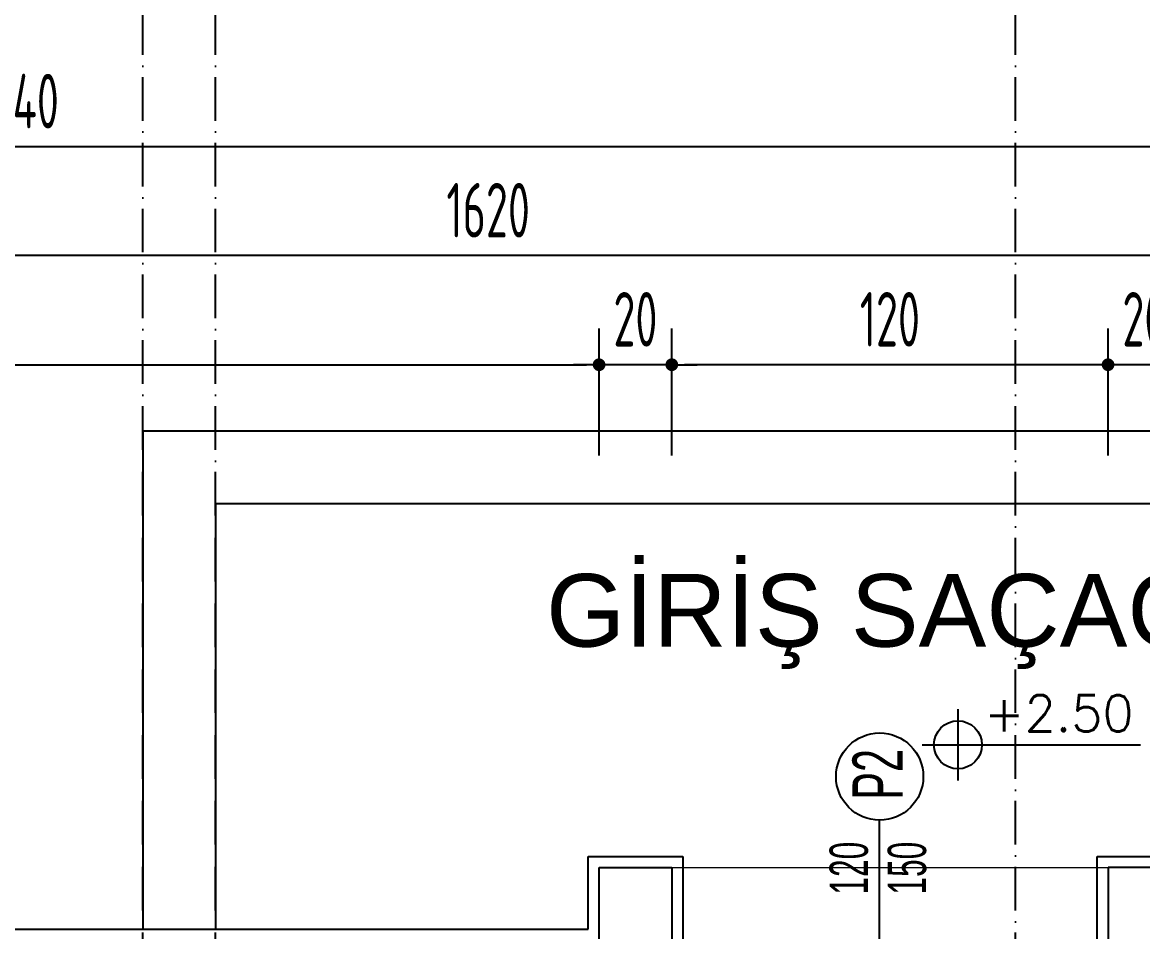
# Model space of a CAD drawing. Extents: x 41749 to 92598, y -24291 to 29432.
# Drawn here: x 59052.9 to 59361.1, y -22294 to -22043.9 of the extents above; entities that cross this region are included whole.
import ezdxf

# ---------------------------------------------------------------- set-up
doc = ezdxf.new("R2010")
doc.units = 0
doc.header["$MEASUREMENT"] = 0
doc.header["$PDMODE"] = 3
doc.linetypes.add('ACAD_ISO10W100', pattern=[18, 12, -3, 0, -3])
doc.layers.get('0').update_dxf_attribs({"linetype": 'CONTINUOUS'})
doc.layers.get('Defpoints').update_dxf_attribs({"linetype": 'CONTINUOUS'})
for name, color, linetype in [('AKS', 10, 'CONTINUOUS'), ('DUVAR', 6, 'CONTINUOUS'), ('MAHAL', 21, 'CONTINUOUS'), ('OLCU', 3, 'CONTINUOUS'), ('SEMBOL', 21, 'CONTINUOUS'), ('SIVA', 7, 'CONTINUOUS'), ('TEFRIS', 12, 'CONTINUOUS'), ('YAZI', 7, 'CONTINUOUS')]:
    doc.layers.add(name, color=color, linetype=linetype)
doc.layers.add('KAPI-GOR', color=153, linetype='CONTINUOUS', lineweight=15)
doc.styles.add('KOT', font='ROMANS.SHX')
doc.styles.add('mahal', font='arial.ttf', dxfattribs={"height": 70})
doc.styles.add('OLCU', font='isocpeur.ttf', dxfattribs={"width": 0.59})
doc.dimstyles.new('OLCU3', dxfattribs={"dimscale": 0.5, "dimtxt": 30, "dimasz": 7, "dimexe": 20, "dimexo": 0, "dimgap": 10, "dimtad": 1, "dimdec": 4, "dimrnd": 0.5, "dimdsep": 46, "dimtxsty": 'OLCU', "dimblk1": 'DOT', "dimblk2": 'DOT', "dimsah": 1, "dimcen": 0.09, "dimclrt": 4, "dimadec": 0, "dimazin": 0, "dimtfac": 1, "dimtdec": 4, "dimtix": 1, "dimtmove": 2, "dimatfit": 3, "dimfxl": 0, "dimtolj": 1, "dimtzin": 0, "dimarcsym": 0})

# ---------------------------------------------------------------- blocks, each defined once
blk = doc.blocks.new('DOT')
at = {"color": 0, "linetype": 'ByBlock'}
blk.add_line((-0.5, 0), (-1, 0), dxfattribs=at)
at = {"color": 0, "linetype": 'ByBlock', "const_width": 0.5}
blk.add_lwpolyline([(-0.25, 0, 1), (0.25, 0, 1)], format="xyb", close=True, dxfattribs=at)
blk = doc.blocks.new('*D574')
at = {"layer": 'Defpoints', "color": 0, "transparency": 16777216}
for p in [(59351.56, -22138.06), (59351.56, -22281.34), (59371.56, -22286.34)]:
    blk.add_point(p, dxfattribs=at)
at = {"layer": 'OLCU', "color": 0, "lineweight": -2, "transparency": 16777216}
for p, q in [((59351.56, -22163.06), (59351.56, -22128.06)), ((59371.56, -22163.06), (59371.56, -22128.06)), ((59348.06, -22138.06), (59344.56, -22138.06)), ((59371.56, -22138.06), (59351.56, -22138.06)), ((59375.06, -22138.06), (59378.56, -22138.06))]:
    blk.add_line(p, q, dxfattribs=at)
at = {"layer": 'OLCU', "color": 0, "lineweight": -2, "transparency": 16777216, "xscale": 3.5, "yscale": 3.5, "zscale": 3.5}
blk.add_blockref('DOT', (59351.56, -22138.06), dxfattribs=at)
at = {"layer": 'OLCU', "color": 0, "lineweight": -2, "transparency": 16777216, "xscale": 3.5, "yscale": 3.5, "zscale": 3.5, "rotation": 180}
blk.add_blockref('DOT', (59371.56, -22138.06), dxfattribs=at)
at = {"layer": 'OLCU', "color": 4, "transparency": 16777216, "insert": (59361.56, -22125.56), "char_height": 15, "attachment_point": 5, "style": 'OLCU'}
blk.add_mtext('\\A1;20', dxfattribs=at)
blk = doc.blocks.new('*D575')
at = {"layer": 'Defpoints', "color": 0, "transparency": 16777216}
for p in [(59231.56, -22138.06), (59351.56, -22281.34), (59231.56, -22287.32)]:
    blk.add_point(p, dxfattribs=at)
at = {"layer": 'OLCU', "color": 0, "lineweight": -2, "transparency": 16777216}
for p, q in [((59231.56, -22163.06), (59231.56, -22128.06)), ((59351.56, -22163.06), (59351.56, -22128.06)), ((59348.06, -22138.06), (59235.06, -22138.06))]:
    blk.add_line(p, q, dxfattribs=at)
at = {"layer": 'OLCU', "color": 0, "lineweight": -2, "transparency": 16777216, "xscale": 3.5, "yscale": 3.5, "zscale": 3.5, "rotation": 180}
blk.add_blockref('DOT', (59231.56, -22138.06), dxfattribs=at)
at = {"layer": 'OLCU', "color": 0, "lineweight": -2, "transparency": 16777216, "xscale": 3.5, "yscale": 3.5, "zscale": 3.5}
blk.add_blockref('DOT', (59351.56, -22138.06), dxfattribs=at)
at = {"layer": 'OLCU', "color": 4, "transparency": 16777216, "insert": (59291.56, -22125.56), "char_height": 15, "attachment_point": 5, "style": 'OLCU'}
blk.add_mtext('\\A1;120', dxfattribs=at)
blk = doc.blocks.new('*D576')
at = {"layer": 'Defpoints', "color": 0, "transparency": 16777216}
for p in [(59211.56, -22138.06), (59211.56, -22287.32), (59231.56, -22287.32)]:
    blk.add_point(p, dxfattribs=at)
at = {"layer": 'OLCU', "color": 0, "lineweight": -2, "transparency": 16777216}
for p, q in [((59211.56, -22163.06), (59211.56, -22128.06)), ((59231.56, -22163.06), (59231.56, -22128.06)), ((59208.06, -22138.06), (59204.56, -22138.06)), ((59231.56, -22138.06), (59211.56, -22138.06)), ((59235.06, -22138.06), (59238.56, -22138.06))]:
    blk.add_line(p, q, dxfattribs=at)
at = {"layer": 'OLCU', "color": 0, "lineweight": -2, "transparency": 16777216, "xscale": 3.5, "yscale": 3.5, "zscale": 3.5}
blk.add_blockref('DOT', (59211.56, -22138.06), dxfattribs=at)
at = {"layer": 'OLCU', "color": 0, "lineweight": -2, "transparency": 16777216, "xscale": 3.5, "yscale": 3.5, "zscale": 3.5, "rotation": 180}
blk.add_blockref('DOT', (59231.56, -22138.06), dxfattribs=at)
at = {"layer": 'OLCU', "color": 4, "transparency": 16777216, "insert": (59221.56, -22125.56), "char_height": 15, "attachment_point": 5, "style": 'OLCU'}
blk.add_mtext('\\A1;20', dxfattribs=at)
blk = doc.blocks.new('*D589')
at = {"layer": 'Defpoints', "color": 0, "transparency": 16777216}
for p in [(58371.06, -22108.06), (58371.06, -22333.07), (59991.06, -22541.34)]:
    blk.add_point(p, dxfattribs=at)
at = {"layer": 'OLCU', "color": 0, "lineweight": -2, "transparency": 16777216}
for p, q in [((58371.06, -22133.06), (58371.06, -22098.06)), ((59991.06, -22133.06), (59991.06, -22098.06)), ((59987.56, -22108.06), (58374.56, -22108.06))]:
    blk.add_line(p, q, dxfattribs=at)
at = {"layer": 'OLCU', "color": 0, "lineweight": -2, "transparency": 16777216, "xscale": 3.5, "yscale": 3.5, "zscale": 3.5, "rotation": 180}
blk.add_blockref('DOT', (58371.06, -22108.06), dxfattribs=at)
at = {"layer": 'OLCU', "color": 0, "lineweight": -2, "transparency": 16777216, "xscale": 3.5, "yscale": 3.5, "zscale": 3.5}
blk.add_blockref('DOT', (59991.06, -22108.06), dxfattribs=at)
at = {"layer": 'OLCU', "color": 4, "transparency": 16777216, "insert": (59181.06, -22095.56), "char_height": 15, "attachment_point": 5, "style": 'OLCU'}
blk.add_mtext('\\A1;1620', dxfattribs=at)
blk = doc.blocks.new('*D593')
at = {"layer": 'Defpoints', "color": 0, "transparency": 16777216}
for p in [(59971.06, -22078.06), (59971.06, -22381.34), (58131.06, -22676.34)]:
    blk.add_point(p, dxfattribs=at)
at = {"layer": 'OLCU', "color": 0, "lineweight": -2, "transparency": 16777216}
for p, q in [((58131.06, -22103.06), (58131.06, -22068.06)), ((59971.06, -22103.06), (59971.06, -22068.06)), ((58134.56, -22078.06), (59967.56, -22078.06))]:
    blk.add_line(p, q, dxfattribs=at)
at = {"layer": 'OLCU', "color": 0, "lineweight": -2, "transparency": 16777216, "xscale": 3.5, "yscale": 3.5, "zscale": 3.5, "rotation": 180}
blk.add_blockref('DOT', (58131.06, -22078.06), dxfattribs=at)
at = {"layer": 'OLCU', "color": 0, "lineweight": -2, "transparency": 16777216, "xscale": 3.5, "yscale": 3.5, "zscale": 3.5}
blk.add_blockref('DOT', (59971.06, -22078.06), dxfattribs=at)
at = {"layer": 'OLCU', "color": 4, "transparency": 16777216, "insert": (59051.06, -22065.56), "char_height": 15, "attachment_point": 5, "style": 'OLCU'}
blk.add_mtext('\\A1;1840', dxfattribs=at)
blk = doc.blocks.new('*D646')
at = {"layer": 'Defpoints', "color": 0, "transparency": 16777216}
for p in [(59211.56, -22138.06), (59211.56, -22286.34), (58851.06, -22291.34)]:
    blk.add_point(p, dxfattribs=at)
at = {"layer": 'OLCU', "color": 0, "lineweight": -2, "transparency": 16777216}
for p, q in [((58851.06, -22163.06), (58851.06, -22128.06)), ((59211.56, -22163.06), (59211.56, -22128.06)), ((58854.56, -22138.06), (59208.06, -22138.06))]:
    blk.add_line(p, q, dxfattribs=at)
at = {"layer": 'OLCU', "color": 0, "lineweight": -2, "transparency": 16777216, "xscale": 3.5, "yscale": 3.5, "zscale": 3.5, "rotation": 180}
blk.add_blockref('DOT', (58851.06, -22138.06), dxfattribs=at)
at = {"layer": 'OLCU', "color": 0, "lineweight": -2, "transparency": 16777216, "xscale": 3.5, "yscale": 3.5, "zscale": 3.5}
blk.add_blockref('DOT', (59211.56, -22138.06), dxfattribs=at)
at = {"layer": 'OLCU', "color": 4, "transparency": 16777216, "insert": (59031.31, -22125.56), "char_height": 15, "attachment_point": 5, "style": 'OLCU'}
blk.add_mtext('\\A1;360.5', dxfattribs=at)
blk = doc.blocks.new('KOTBLK04')
for p, q in [((0, 0.49), (0, -0.49)), ((-0.49, 0), (2.51, 0))]:
    blk.add_line(p, q)
blk.add_circle((0, 0), 0.33)
at = {"color": 7, "style": 'KOT'}
blk.add_attdef('TEMIZ', (0.359, 0.185), '', height=1, dxfattribs=at)

msp = doc.modelspace()

# ---------------------------------------------------------------- linework, layer by layer
at = {"layer": 'AKS', "linetype": 'ACAD_ISO10W100'}
for p, q in [((59086.06272, -23591.33978), (59086.06272, -21978.06351)), ((59106.06272, -23591.33978), (59106.06272, -21978.06351)), ((59326.06272, -23591.33978), (59326.06272, -21978.06351))]:
    msp.add_line(p, q, dxfattribs=at)
at = {"layer": 'DUVAR'}
for p, q in [((59211.56272, -22296.33978), (59211.56272, -22276.33978)), ((59211.56272, -22276.33978), (59231.56272, -22276.33978)), ((59231.56272, -22276.33978), (59231.56272, -22321.33978)), ((59371.56272, -22276.33978), (59351.56272, -22276.33978)), ((59351.56272, -22276.33978), (59351.56272, -22321.33978))]:
    msp.add_line(p, q, dxfattribs=at)
at = {"layer": 'KAPI-GOR'}
msp.add_lwpolyline([(59231.56272, -22281.33978), (59231.56272, -22276.33978), (59351.56272, -22276.33978), (59351.56272, -22278.83978), (59351.56272, -22281.33978)], dxfattribs=at)
at = {"layer": 'SIVA'}
for p, q in [((59208.56272, -22293.33978), (59208.56272, -22273.33978)), ((59208.56272, -22273.33978), (59234.56272, -22273.33978)), ((59234.56272, -22273.33978), (59234.56272, -22324.33978)), ((59348.56272, -22324.33978), (59348.56272, -22273.33978)), ((59348.56272, -22273.33978), (59374.56272, -22273.33978)), ((58870.53954, -22293.33978), (59083.0627, -22293.33978)), ((59083.0627, -22293.33978), (59083.0627, -22293.33978)), ((59083.0627, -22293.33978), (59109.06779, -22293.33978)), ((59109.06779, -22293.33978), (59109.06779, -22293.33978)), ((59109.06779, -22293.33978), (59208.56272, -22293.33978))]:
    msp.add_line(p, q, dxfattribs=at)
at = {"layer": 'TEFRIS'}
for points in [[(59486.06269, -22293.33978), (59486.06269, -22156.33978), (59086.06269, -22156.33978), (59086.06269, -22293.33978)], [(59466.06269, -22293.33978), (59466.06269, -22176.33978), (59106.06269, -22176.33978), (59106.06269, -22293.33978)]]:
    msp.add_lwpolyline(points, dxfattribs=at)
at = {"layer": 'YAZI'}
msp.add_line((59288.74005, -22313.37741), (59288.74005, -22263.32574), dxfattribs=at)
msp.add_circle((59288.74005, -22251.32574), 12, dxfattribs=at)

# ---------------------------------------------------------------- block references
at = {"layer": 'SEMBOL'}
ref = msp.add_blockref('KOTBLK04', (59310.27411, -22242.59828), dxfattribs=dict(at, xscale=20, yscale=20, zscale=20))
ref.add_attrib('TEMIZ', '+2.50', (59317.45745, -22238.90703), dxfattribs={"color": 54, "height": 10, "style": 'KOT'})

# ---------------------------------------------------------------- texts
at = {"layer": 'MAHAL', "insert": (59291.68379, -22192.01819), "char_height": 20, "width": 318.296, "attachment_point": 5, "style": 'mahal'}
msp.add_mtext('\\PGİRİŞ SAÇAĞI', dxfattribs=at)
at = {"layer": 'YAZI', "attachment_point": 5, "rotation": 90, "style": 'OLCU'}
for s, insert, char_height, width in [('{\\fArial|b0|i0|c162|p34;P2}', (59288.17945, -22250.70448), 13.824, 240.5458944), ('{\\fArial|b0|i0|c162|p34;120}', (59280.3083, -22276.51765), 10.56, 183.750336), ('{\\fArial|b0|i0|c162|p34;150}', (59296.3083, -22276.51765), 10.56, 183.750336)]:
    msp.add_mtext(s, dxfattribs=dict(at, insert=insert, char_height=char_height, width=width))

# ---------------------------------------------------------------- dimensions: what is measured, and where the dimension line sits
at = {"layer": 'OLCU'}
for base, p1, p2, picture, middle in [((59971.06272, -22078.06351), (58131.06272, -22676.33978), (59971.06272, -22381.33978), '*D593', (59051.06272, -22065.56351)), ((58371.06272, -22108.06351), (59991.06272, -22541.33978), (58371.06272, -22333.06558), '*D589', (59181.06272, -22095.56351)), ((59211.56272, -22138.06351), (58851.06206, -22291.33978), (59211.56272, -22286.33978), '*D646', (59031.31239, -22125.56351)), ((59211.56272, -22138.06351), (59231.56272, -22287.32354), (59211.56272, -22287.32354), '*D576', (59221.56272, -22125.56351)), ((59231.56272, -22138.06351), (59351.56272, -22281.33978), (59231.56272, -22287.32354), '*D575', (59291.56272, -22125.56351)), ((59351.56272, -22138.06351), (59371.56272, -22286.33978), (59351.56272, -22281.33978), '*D574', (59361.56272, -22125.56351))]:
    dim = msp.add_linear_dim(base=base, p1=p1, p2=p2, dimstyle='OLCU3', dxfattribs=at)
    dim.commit()
    dim.dimension.update_dxf_attribs({"geometry": picture, "text_midpoint": middle})

doc.saveas('drawing.dxf')
